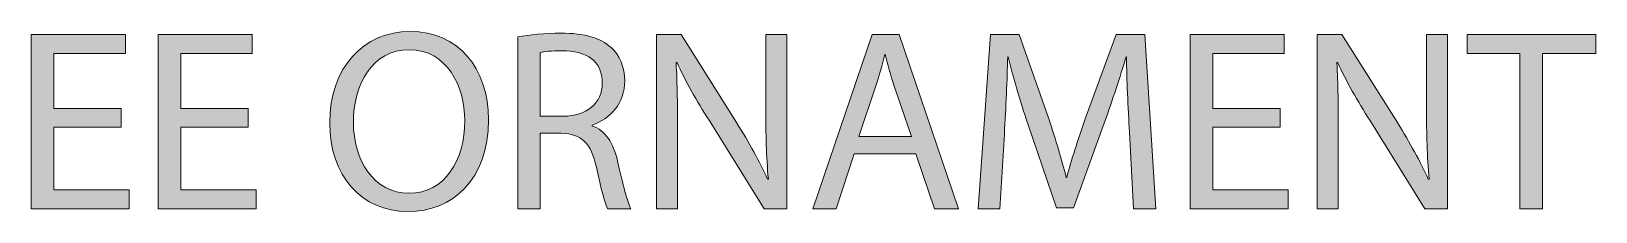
# Model space of a CAD drawing. Header units: inches. Extents: x 20 to 242, y -160 to -20.
# Drawn here: x 66.34 to 111.84, y -45.47 to -40.25 of the extents above; entities that cross this region are included whole.
import ezdxf

# ---------------------------------------------------------------- set-up
doc = ezdxf.new("R2010")
doc.units = ezdxf.units.IN
doc.header["$MEASUREMENT"] = 0
doc.layers.add('Layer 1', color=7, linetype='Continuous')

# ---------------------------------------------------------------- blocks, each defined once
blk = doc.blocks.new('block 2')
at = {"layer": 'Layer 1'}
h = blk.add_hatch(color=7, dxfattribs=at)
h.dxf.hatch_style = 2
h.paths.add_polyline_path([(68.959, -43.019), (67.002, -43.019), (67.002, -44.842), (69.191, -44.842), (69.191, -45.389), (66.342, -45.389), (66.342, -40.335), (69.079, -40.335), (69.079, -40.882), (67.002, -40.882), (67.002, -42.48), (68.959, -42.48)])
h = blk.add_hatch(color=7, dxfattribs=at)
h.dxf.hatch_style = 2
h.paths.add_polyline_path([(72.649, -43.019), (70.692, -43.019), (70.692, -44.842), (72.881, -44.842), (72.881, -45.389), (70.032, -45.389), (70.032, -40.335), (72.769, -40.335), (72.769, -40.882), (70.692, -40.882), (70.692, -42.48), (72.649, -42.48)])
h = blk.add_hatch(color=7, dxfattribs=at)
h.dxf.hatch_style = 2
edge = h.paths.add_edge_path()
edge.add_spline(control_points=[(79.638, -42.809), (79.638, -44.542), (78.581, -45.472), (77.291, -45.472), (75.949, -45.472), (75.019, -44.429), (75.019, -42.9), (75.019, -41.295), (76.009, -40.245), (77.359, -40.245), (78.746, -40.245), (79.638, -41.302), (79.638, -42.809)], knot_values=[0, 0, 0, 0, 1, 1, 1, 2, 2, 2, 3, 3, 3, 4, 4, 4, 4], degree=3, periodic=1)
edge = h.paths.add_edge_path()
edge.add_spline(control_points=[(75.709, -42.885), (75.709, -43.972), (76.294, -44.939), (77.329, -44.939), (78.364, -44.939), (78.948, -43.987), (78.948, -42.839), (78.948, -41.827), (78.424, -40.777), (77.336, -40.777), (76.249, -40.777), (75.709, -41.782), (75.709, -42.885)], knot_values=[0, 0, 0, 0, 1, 1, 1, 2, 2, 2, 3, 3, 3, 4, 4, 4, 4], degree=3, periodic=1)
h = blk.add_hatch(color=7, dxfattribs=at)
h.dxf.hatch_style = 2
edge = h.paths.add_edge_path()
edge.add_spline(control_points=[(80.487, -40.403), (80.817, -40.342), (81.297, -40.297), (81.739, -40.297), (82.436, -40.297), (82.894, -40.433), (83.201, -40.71), (83.449, -40.935), (83.599, -41.28), (83.599, -41.677), (83.599, -42.337), (83.179, -42.78), (82.654, -42.96), (82.654, -42.96), (82.654, -42.982), (82.654, -42.982), (83.036, -43.117), (83.269, -43.477), (83.389, -44.002), (83.554, -44.707), (83.674, -45.194), (83.779, -45.389), (83.779, -45.389), (83.104, -45.389), (83.104, -45.389), (83.021, -45.239), (82.909, -44.812), (82.774, -44.182), (82.624, -43.484), (82.346, -43.222), (81.754, -43.199), (81.754, -43.199), (81.139, -43.199), (81.139, -43.199), (81.139, -43.199), (81.139, -45.389), (81.139, -45.389), (81.139, -45.389), (80.487, -45.389), (80.487, -45.389), (80.487, -45.389), (80.487, -40.403), (80.487, -40.403)], knot_values=[0, 0, 0, 0, 1, 1, 1, 2, 2, 2, 3, 3, 3, 4, 4, 4, 5, 5, 5, 6, 6, 6, 7, 7, 7, 8, 8, 8, 9, 9, 9, 10, 10, 10, 11, 11, 11, 12, 12, 12, 13, 13, 13, 14, 14, 14, 14], degree=3, periodic=1)
edge = h.paths.add_edge_path()
edge.add_spline(control_points=[(81.139, -42.705), (81.139, -42.705), (81.806, -42.705), (81.806, -42.705), (82.504, -42.705), (82.946, -42.322), (82.946, -41.745), (82.946, -41.092), (82.474, -40.807), (81.784, -40.807), (81.469, -40.807), (81.252, -40.83), (81.139, -40.86), (81.139, -40.86), (81.139, -42.705), (81.139, -42.705)], knot_values=[0, 0, 0, 0, 1, 1, 1, 2, 2, 2, 3, 3, 3, 4, 4, 4, 5, 5, 5, 5], degree=3, periodic=1)
h = blk.add_hatch(color=7, dxfattribs=at)
h.dxf.hatch_style = 2
edge = h.paths.add_edge_path()
edge.add_spline(control_points=[(84.522, -45.389), (84.522, -45.389), (84.522, -40.335), (84.522, -40.335), (84.522, -40.335), (85.241, -40.335), (85.241, -40.335), (85.241, -40.335), (86.854, -42.892), (86.854, -42.892), (87.221, -43.484), (87.521, -44.017), (87.753, -44.534), (87.753, -44.534), (87.776, -44.527), (87.776, -44.527), (87.716, -43.852), (87.701, -43.237), (87.701, -42.45), (87.701, -42.45), (87.701, -40.335), (87.701, -40.335), (87.701, -40.335), (88.316, -40.335), (88.316, -40.335), (88.316, -40.335), (88.316, -45.389), (88.316, -45.389), (88.316, -45.389), (87.656, -45.389), (87.656, -45.389), (87.656, -45.389), (86.051, -42.824), (86.051, -42.824), (85.699, -42.262), (85.361, -41.685), (85.114, -41.137), (85.114, -41.137), (85.092, -41.145), (85.092, -41.145), (85.129, -41.782), (85.136, -42.39), (85.136, -43.229), (85.136, -43.229), (85.136, -45.389), (85.136, -45.389), (85.136, -45.389), (84.522, -45.389), (84.522, -45.389)], knot_values=[0, 0, 0, 0, 1, 1, 1, 2, 2, 2, 3, 3, 3, 4, 4, 4, 5, 5, 5, 6, 6, 6, 7, 7, 7, 8, 8, 8, 9, 9, 9, 10, 10, 10, 11, 11, 11, 12, 12, 12, 13, 13, 13, 14, 14, 14, 15, 15, 15, 16, 16, 16, 16], degree=3, periodic=1)
h = blk.add_hatch(color=7, dxfattribs=at)
h.dxf.hatch_style = 2
h.paths.add_polyline_path([(90.274, -43.799), (89.749, -45.389), (89.074, -45.389), (90.799, -40.335), (91.579, -40.335), (93.303, -45.389), (92.606, -45.389), (92.066, -43.799)])
edge = h.paths.add_edge_path()
edge.add_spline(control_points=[(91.938, -43.289), (91.938, -43.289), (91.436, -41.835), (91.436, -41.835), (91.324, -41.505), (91.249, -41.205), (91.174, -40.912), (91.174, -40.912), (91.159, -40.912), (91.159, -40.912), (91.084, -41.205), (91.009, -41.52), (90.904, -41.827), (90.904, -41.827), (90.409, -43.289), (90.409, -43.289), (90.409, -43.289), (91.938, -43.289), (91.938, -43.289)], knot_values=[0, 0, 0, 0, 1, 1, 1, 2, 2, 2, 3, 3, 3, 4, 4, 4, 5, 5, 5, 6, 6, 6, 6], degree=3, periodic=1)
h = blk.add_hatch(color=7, dxfattribs=at)
h.dxf.hatch_style = 2
edge = h.paths.add_edge_path()
edge.add_spline(control_points=[(98.276, -43.169), (98.238, -42.465), (98.193, -41.61), (98.193, -40.987), (98.193, -40.987), (98.178, -40.987), (98.178, -40.987), (97.998, -41.572), (97.796, -42.21), (97.541, -42.907), (97.541, -42.907), (96.648, -45.359), (96.648, -45.359), (96.648, -45.359), (96.154, -45.359), (96.154, -45.359), (96.154, -45.359), (95.329, -42.952), (95.329, -42.952), (95.089, -42.232), (94.894, -41.587), (94.751, -40.987), (94.751, -40.987), (94.736, -40.987), (94.736, -40.987), (94.721, -41.617), (94.684, -42.457), (94.639, -43.222), (94.639, -43.222), (94.504, -45.389), (94.504, -45.389), (94.504, -45.389), (93.881, -45.389), (93.881, -45.389), (93.881, -45.389), (94.234, -40.335), (94.234, -40.335), (94.234, -40.335), (95.066, -40.335), (95.066, -40.335), (95.066, -40.335), (95.929, -42.78), (95.929, -42.78), (96.139, -43.402), (96.303, -43.957), (96.438, -44.482), (96.438, -44.482), (96.453, -44.482), (96.453, -44.482), (96.588, -43.972), (96.768, -43.417), (96.993, -42.78), (96.993, -42.78), (97.893, -40.335), (97.893, -40.335), (97.893, -40.335), (98.725, -40.335), (98.725, -40.335), (98.725, -40.335), (99.04, -45.389), (99.04, -45.389), (99.04, -45.389), (98.396, -45.389), (98.396, -45.389), (98.396, -45.389), (98.276, -43.169), (98.276, -43.169)], knot_values=[0, 0, 0, 0, 1, 1, 1, 2, 2, 2, 3, 3, 3, 4, 4, 4, 5, 5, 5, 6, 6, 6, 7, 7, 7, 8, 8, 8, 9, 9, 9, 10, 10, 10, 11, 11, 11, 12, 12, 12, 13, 13, 13, 14, 14, 14, 15, 15, 15, 16, 16, 16, 17, 17, 17, 18, 18, 18, 19, 19, 19, 20, 20, 20, 21, 21, 21, 22, 22, 22, 22], degree=3, periodic=1)
h = blk.add_hatch(color=7, dxfattribs=at)
h.dxf.hatch_style = 2
h.paths.add_polyline_path([(102.656, -43.019), (100.699, -43.019), (100.699, -44.842), (102.888, -44.842), (102.888, -45.389), (100.039, -45.389), (100.039, -40.335), (102.776, -40.335), (102.776, -40.882), (100.699, -40.882), (100.699, -42.48), (102.656, -42.48)])
h = blk.add_hatch(color=7, dxfattribs=at)
h.dxf.hatch_style = 2
edge = h.paths.add_edge_path()
edge.add_spline(control_points=[(103.736, -45.389), (103.736, -45.389), (103.736, -40.335), (103.736, -40.335), (103.736, -40.335), (104.456, -40.335), (104.456, -40.335), (104.456, -40.335), (106.068, -42.892), (106.068, -42.892), (106.436, -43.484), (106.736, -44.017), (106.968, -44.534), (106.968, -44.534), (106.991, -44.527), (106.991, -44.527), (106.931, -43.852), (106.916, -43.237), (106.916, -42.45), (106.916, -42.45), (106.916, -40.335), (106.916, -40.335), (106.916, -40.335), (107.53, -40.335), (107.53, -40.335), (107.53, -40.335), (107.53, -45.389), (107.53, -45.389), (107.53, -45.389), (106.871, -45.389), (106.871, -45.389), (106.871, -45.389), (105.266, -42.824), (105.266, -42.824), (104.914, -42.262), (104.576, -41.685), (104.329, -41.137), (104.329, -41.137), (104.306, -41.145), (104.306, -41.145), (104.344, -41.782), (104.351, -42.39), (104.351, -43.229), (104.351, -43.229), (104.351, -45.389), (104.351, -45.389), (104.351, -45.389), (103.736, -45.389), (103.736, -45.389)], knot_values=[0, 0, 0, 0, 1, 1, 1, 2, 2, 2, 3, 3, 3, 4, 4, 4, 5, 5, 5, 6, 6, 6, 7, 7, 7, 8, 8, 8, 9, 9, 9, 10, 10, 10, 11, 11, 11, 12, 12, 12, 13, 13, 13, 14, 14, 14, 15, 15, 15, 16, 16, 16, 16], degree=3, periodic=1)
h = blk.add_hatch(color=7, dxfattribs=at)
h.dxf.hatch_style = 2
h.paths.add_polyline_path([(109.631, -40.89), (108.094, -40.89), (108.094, -40.335), (111.836, -40.335), (111.836, -40.89), (110.291, -40.89), (110.291, -45.389), (109.631, -45.389)])
at = {"layer": 'Layer 1', "lineweight": 0}
for points in [[(68.959, -43.019), (67.002, -43.019), (67.002, -44.842), (69.191, -44.842), (69.191, -45.389), (66.342, -45.389), (66.342, -40.335), (69.079, -40.335), (69.079, -40.882), (67.002, -40.882), (67.002, -42.48), (68.959, -42.48), (68.959, -43.019)], [(72.649, -43.019), (70.692, -43.019), (70.692, -44.842), (72.881, -44.842), (72.881, -45.389), (70.032, -45.389), (70.032, -40.335), (72.769, -40.335), (72.769, -40.882), (70.692, -40.882), (70.692, -42.48), (72.649, -42.48), (72.649, -43.019)], [(90.274, -43.799), (89.749, -45.389), (89.074, -45.389), (90.799, -40.335), (91.579, -40.335), (93.303, -45.389), (92.606, -45.389), (92.066, -43.799), (90.274, -43.799)], [(102.656, -43.019), (100.699, -43.019), (100.699, -44.842), (102.888, -44.842), (102.888, -45.389), (100.039, -45.389), (100.039, -40.335), (102.776, -40.335), (102.776, -40.882), (100.699, -40.882), (100.699, -42.48), (102.656, -42.48), (102.656, -43.019)], [(109.631, -40.89), (108.094, -40.89), (108.094, -40.335), (111.836, -40.335), (111.836, -40.89), (110.291, -40.89), (110.291, -45.389), (109.631, -45.389), (109.631, -40.89)]]:
    blk.add_lwpolyline(points, dxfattribs=at)
for points, knots in [([(79.638, -42.809), (79.638, -44.542), (78.581, -45.472), (77.291, -45.472), (75.949, -45.472), (75.019, -44.429), (75.019, -42.9), (75.019, -41.295), (76.009, -40.245), (77.359, -40.245), (78.746, -40.245), (79.638, -41.302), (79.638, -42.809)], [0, 0, 0, 0, 1, 1, 1, 2, 2, 2, 3, 3, 3, 4, 4, 4, 4]), ([(80.487, -40.403), (80.817, -40.342), (81.297, -40.297), (81.739, -40.297), (82.436, -40.297), (82.894, -40.433), (83.201, -40.71), (83.449, -40.935), (83.599, -41.28), (83.599, -41.677), (83.599, -42.337), (83.179, -42.78), (82.654, -42.96), (82.654, -42.96), (82.654, -42.982), (82.654, -42.982), (83.036, -43.117), (83.269, -43.477), (83.389, -44.002), (83.554, -44.707), (83.674, -45.194), (83.779, -45.389), (83.779, -45.389), (83.104, -45.389), (83.104, -45.389), (83.021, -45.239), (82.909, -44.812), (82.774, -44.182), (82.624, -43.484), (82.346, -43.222), (81.754, -43.199), (81.754, -43.199), (81.139, -43.199), (81.139, -43.199), (81.139, -43.199), (81.139, -45.389), (81.139, -45.389), (81.139, -45.389), (80.487, -45.389), (80.487, -45.389), (80.487, -45.389), (80.487, -40.403), (80.487, -40.403)], [0, 0, 0, 0, 1, 1, 1, 2, 2, 2, 3, 3, 3, 4, 4, 4, 5, 5, 5, 6, 6, 6, 7, 7, 7, 8, 8, 8, 9, 9, 9, 10, 10, 10, 11, 11, 11, 12, 12, 12, 13, 13, 13, 14, 14, 14, 14]), ([(84.522, -45.389), (84.522, -45.389), (84.522, -40.335), (84.522, -40.335), (84.522, -40.335), (85.241, -40.335), (85.241, -40.335), (85.241, -40.335), (86.854, -42.892), (86.854, -42.892), (87.221, -43.484), (87.521, -44.017), (87.753, -44.534), (87.753, -44.534), (87.776, -44.527), (87.776, -44.527), (87.716, -43.852), (87.701, -43.237), (87.701, -42.45), (87.701, -42.45), (87.701, -40.335), (87.701, -40.335), (87.701, -40.335), (88.316, -40.335), (88.316, -40.335), (88.316, -40.335), (88.316, -45.389), (88.316, -45.389), (88.316, -45.389), (87.656, -45.389), (87.656, -45.389), (87.656, -45.389), (86.051, -42.824), (86.051, -42.824), (85.699, -42.262), (85.361, -41.685), (85.114, -41.137), (85.114, -41.137), (85.092, -41.145), (85.092, -41.145), (85.129, -41.782), (85.136, -42.39), (85.136, -43.229), (85.136, -43.229), (85.136, -45.389), (85.136, -45.389), (85.136, -45.389), (84.522, -45.389), (84.522, -45.389)], [0, 0, 0, 0, 1, 1, 1, 2, 2, 2, 3, 3, 3, 4, 4, 4, 5, 5, 5, 6, 6, 6, 7, 7, 7, 8, 8, 8, 9, 9, 9, 10, 10, 10, 11, 11, 11, 12, 12, 12, 13, 13, 13, 14, 14, 14, 15, 15, 15, 16, 16, 16, 16]), ([(98.276, -43.169), (98.238, -42.465), (98.193, -41.61), (98.193, -40.987), (98.193, -40.987), (98.178, -40.987), (98.178, -40.987), (97.998, -41.572), (97.796, -42.21), (97.541, -42.907), (97.541, -42.907), (96.648, -45.359), (96.648, -45.359), (96.648, -45.359), (96.154, -45.359), (96.154, -45.359), (96.154, -45.359), (95.329, -42.952), (95.329, -42.952), (95.089, -42.232), (94.894, -41.587), (94.751, -40.987), (94.751, -40.987), (94.736, -40.987), (94.736, -40.987), (94.721, -41.617), (94.684, -42.457), (94.639, -43.222), (94.639, -43.222), (94.504, -45.389), (94.504, -45.389), (94.504, -45.389), (93.881, -45.389), (93.881, -45.389), (93.881, -45.389), (94.234, -40.335), (94.234, -40.335), (94.234, -40.335), (95.066, -40.335), (95.066, -40.335), (95.066, -40.335), (95.929, -42.78), (95.929, -42.78), (96.139, -43.402), (96.303, -43.957), (96.438, -44.482), (96.438, -44.482), (96.453, -44.482), (96.453, -44.482), (96.588, -43.972), (96.768, -43.417), (96.993, -42.78), (96.993, -42.78), (97.893, -40.335), (97.893, -40.335), (97.893, -40.335), (98.725, -40.335), (98.725, -40.335), (98.725, -40.335), (99.04, -45.389), (99.04, -45.389), (99.04, -45.389), (98.396, -45.389), (98.396, -45.389), (98.396, -45.389), (98.276, -43.169), (98.276, -43.169)], [0, 0, 0, 0, 1, 1, 1, 2, 2, 2, 3, 3, 3, 4, 4, 4, 5, 5, 5, 6, 6, 6, 7, 7, 7, 8, 8, 8, 9, 9, 9, 10, 10, 10, 11, 11, 11, 12, 12, 12, 13, 13, 13, 14, 14, 14, 15, 15, 15, 16, 16, 16, 17, 17, 17, 18, 18, 18, 19, 19, 19, 20, 20, 20, 21, 21, 21, 22, 22, 22, 22]), ([(103.736, -45.389), (103.736, -45.389), (103.736, -40.335), (103.736, -40.335), (103.736, -40.335), (104.456, -40.335), (104.456, -40.335), (104.456, -40.335), (106.068, -42.892), (106.068, -42.892), (106.436, -43.484), (106.736, -44.017), (106.968, -44.534), (106.968, -44.534), (106.991, -44.527), (106.991, -44.527), (106.931, -43.852), (106.916, -43.237), (106.916, -42.45), (106.916, -42.45), (106.916, -40.335), (106.916, -40.335), (106.916, -40.335), (107.53, -40.335), (107.53, -40.335), (107.53, -40.335), (107.53, -45.389), (107.53, -45.389), (107.53, -45.389), (106.871, -45.389), (106.871, -45.389), (106.871, -45.389), (105.266, -42.824), (105.266, -42.824), (104.914, -42.262), (104.576, -41.685), (104.329, -41.137), (104.329, -41.137), (104.306, -41.145), (104.306, -41.145), (104.344, -41.782), (104.351, -42.39), (104.351, -43.229), (104.351, -43.229), (104.351, -45.389), (104.351, -45.389), (104.351, -45.389), (103.736, -45.389), (103.736, -45.389)], [0, 0, 0, 0, 1, 1, 1, 2, 2, 2, 3, 3, 3, 4, 4, 4, 5, 5, 5, 6, 6, 6, 7, 7, 7, 8, 8, 8, 9, 9, 9, 10, 10, 10, 11, 11, 11, 12, 12, 12, 13, 13, 13, 14, 14, 14, 15, 15, 15, 16, 16, 16, 16]), ([(75.709, -42.885), (75.709, -43.972), (76.294, -44.939), (77.329, -44.939), (78.364, -44.939), (78.948, -43.987), (78.948, -42.839), (78.948, -41.827), (78.424, -40.777), (77.336, -40.777), (76.249, -40.777), (75.709, -41.782), (75.709, -42.885)], [0, 0, 0, 0, 1, 1, 1, 2, 2, 2, 3, 3, 3, 4, 4, 4, 4]), ([(81.139, -42.705), (81.139, -42.705), (81.806, -42.705), (81.806, -42.705), (82.504, -42.705), (82.946, -42.322), (82.946, -41.745), (82.946, -41.092), (82.474, -40.807), (81.784, -40.807), (81.469, -40.807), (81.252, -40.83), (81.139, -40.86), (81.139, -40.86), (81.139, -42.705), (81.139, -42.705)], [0, 0, 0, 0, 1, 1, 1, 2, 2, 2, 3, 3, 3, 4, 4, 4, 5, 5, 5, 5]), ([(91.938, -43.289), (91.938, -43.289), (91.436, -41.835), (91.436, -41.835), (91.324, -41.505), (91.249, -41.205), (91.174, -40.912), (91.174, -40.912), (91.159, -40.912), (91.159, -40.912), (91.084, -41.205), (91.009, -41.52), (90.904, -41.827), (90.904, -41.827), (90.409, -43.289), (90.409, -43.289), (90.409, -43.289), (91.938, -43.289), (91.938, -43.289)], [0, 0, 0, 0, 1, 1, 1, 2, 2, 2, 3, 3, 3, 4, 4, 4, 5, 5, 5, 6, 6, 6, 6])]:
    blk.add_open_spline(points, degree=3, knots=knots, dxfattribs=at)

msp = doc.modelspace()

# ---------------------------------------------------------------- block references
at = {"layer": 'Layer 1'}
msp.add_blockref('block 2', (0, 0), dxfattribs=at)

doc.saveas('drawing.dxf')
